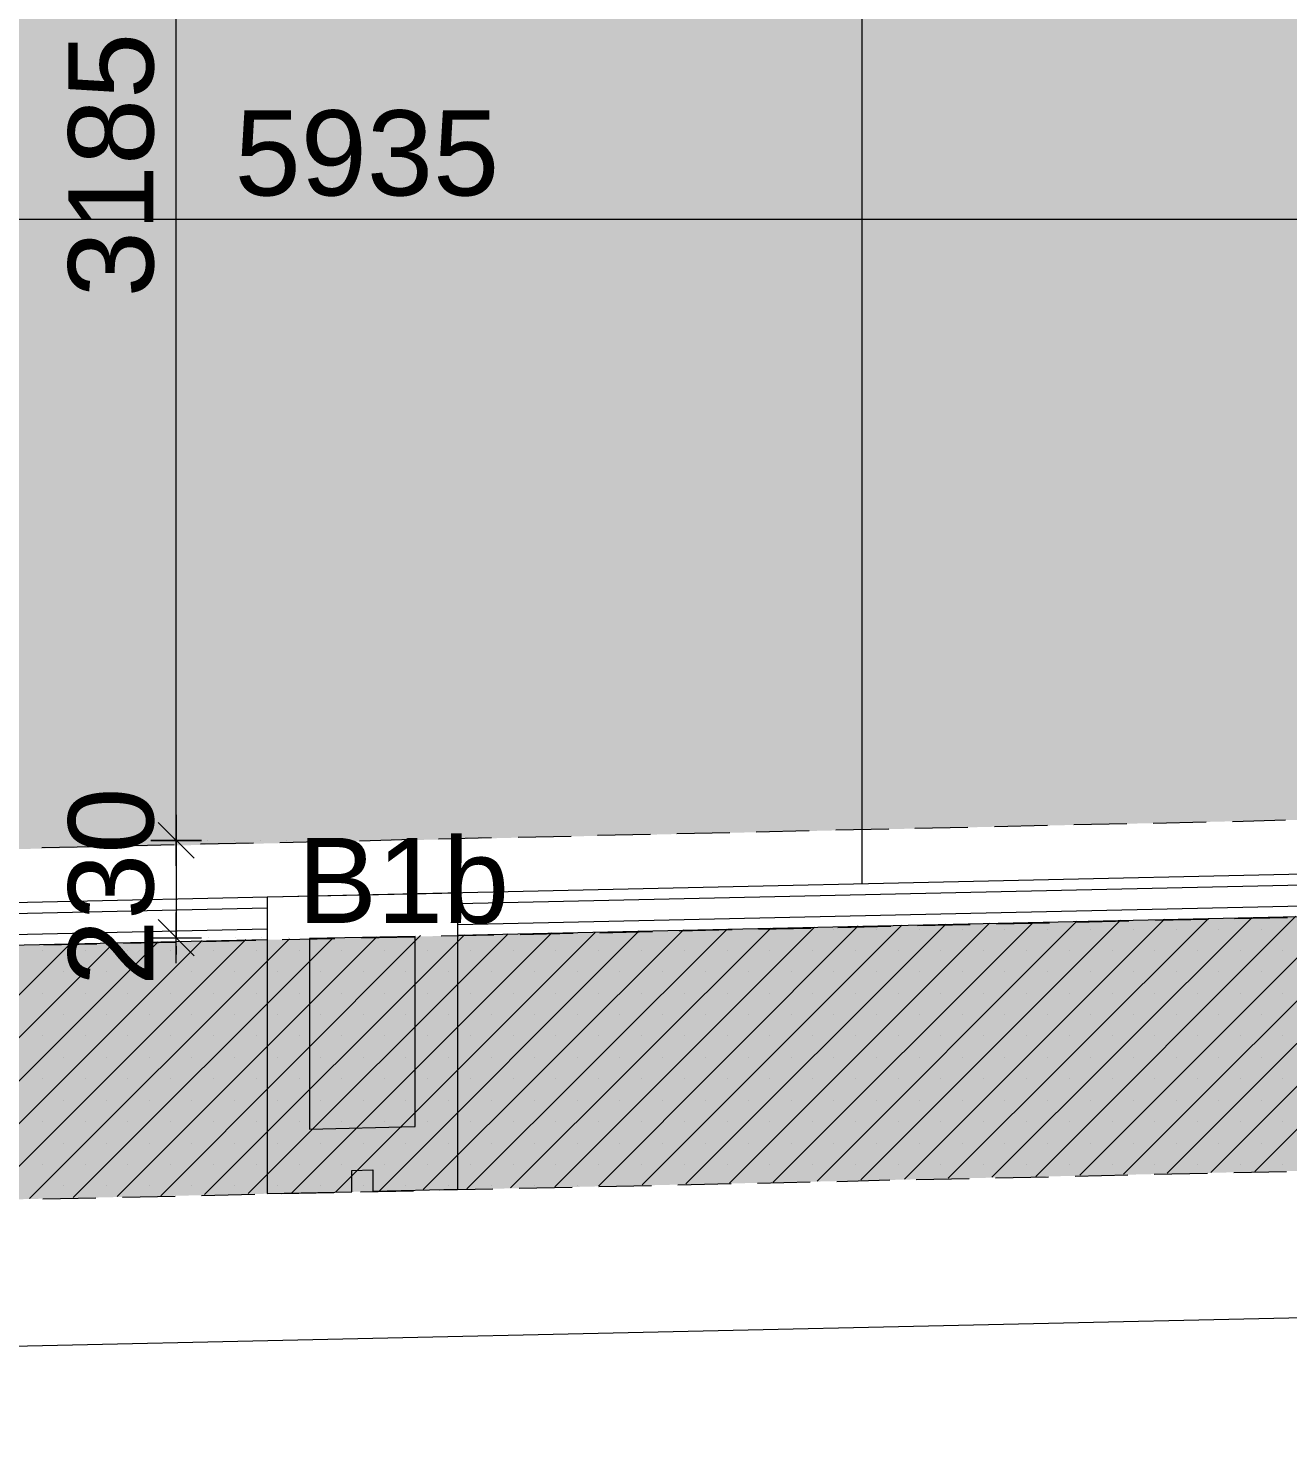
# Model space of a CAD drawing. Header units: millimetres. Extents: x -1303 to 98744, y -1303 to 90097.
# Drawn here: x 15214 to 18189, y 13691 to 17016 of the extents above; entities that cross this region are included whole.
import ezdxf

# ---------------------------------------------------------------- set-up
doc = ezdxf.new("R2010")
doc.units = ezdxf.units.MM
doc.layers.add('PDF_Geometry', color=7, linetype='Continuous')
doc.layers.add('PDF_Text', color=7, linetype='Continuous')
doc.layers.add('PDF_Solid Fills', color=192, linetype='Continuous', true_color=0xc2c0c0c0)
doc.styles.add('PDF ArialMT', font='arial.ttf')

msp = doc.modelspace()

# ---------------------------------------------------------------- hatches: boundary and pattern name
at = {"layer": 'PDF_Solid Fills', "true_color": 0x00007f}
h = msp.add_hatch(color=254, dxfattribs=at)
h.paths.add_polyline_path([(74624.31541, 16167.67383), (74624.31541, 15567.81796), (9799.46285, 14130.21454), (9804.28731, 14730.15409)], flags=0)
h.paths.add_polyline_path([(7404.275, 37242.73593), (8004.29925, 37242.73593), (8004.29925, 16872.72168), (7404.275, 16872.72168)], flags=0)
h.paths.add_polyline_path([(8004.29925, 16872.72168), (7983.4807, 16679.51365), (7983.31127, 16481.90264), (8004.55339, 16283.02302), (8047.46016, 16086.42856), (8111.52536, 15895.75776), (8195.3089, 15714.14292), (8297.03284, 15544.62953), (8413.99157, 15389.5038), (8546.60657, 15247.57974), (8696.06174, 15118.18072), (8860.41285, 15004.26957), (9037.28897, 14908.29987), (9223.47415, 14832.13321), (9415.6677, 14776.86981), (9610.40055, 14743.01796), (9804.28731, 14730.15409), (9799.46285, 14130.21454), (9584.16557, 14140.28601), (9363.53556, 14170.83718), (9140.28256, 14223.64598), (8917.70726, 14299.55851), (8699.36241, 14399.25246), (8488.88858, 14522.21955), (8289.92424, 14667.61267), (8106.02423, 14833.65595), (7940.23508, 15017.64068), (7795.09507, 15216.68973), (7672.21268, 15427.33299), (7572.77287, 15645.76255), (7497.02977, 15868.42256), (7444.47407, 16091.67659), (7414.09232, 16312.38925), (7404.275, 16527.68859), (7404.275, 16872.72168), (8004.29925, 16872.72168)], flags=0)
h.paths.add_polyline_path([(7194.30944, 37692.71099), (7194.30944, 80672.7138), (7694.3009, 80672.7138), (7694.3009, 37692.71099)], flags=0)
h = msp.add_hatch(color=254, dxfattribs=at)
h.paths.add_polyline_path([(12814.30857, 16872.72168), (12814.30857, 15026.95077), (9799.20871, 14960.09316), (9658.30121, 14967.03233), (9514.00728, 14987.42836), (9368.02118, 15022.38044), (9222.54335, 15072.39683), (9079.77321, 15137.90008), (8942.25007, 15218.63604), (8812.34276, 15314.0138), (8692.25382, 15422.7637), (8584.01219, 15543.36091), (8489.14272, 15673.68971), (8408.99871, 15811.5517), (8344.08741, 15954.57597), (8294.664, 16100.30898), (8260.38859, 16246.37773), (8240.58554, 16390.84108), (8234.23832, 16531.75065), (8234.23832, 16872.72168)], flags=0)
h.paths.add_polyline_path([(22479.26705, 17272.68137), (22479.26705, 15241.31724), (19209.26177, 15168.7901), (19209.26177, 17272.68137)], flags=0)
h.paths.add_polyline_path([(25959.23687, 17272.68137), (25959.23687, 15322.73089), (22709.2898, 15246.39481), (22709.2898, 17272.68137)], flags=0)
h.paths.add_polyline_path([(32124.25101, 18282.73679), (32124.25101, 15455.26118), (26189.25962, 15327.89318), (26189.25962, 18282.73679)], flags=0)
h.paths.add_polyline_path([(36934.25928, 16872.72168), (36934.25928, 15561.8943), (32354.27376, 15460.33875), (32354.27376, 16872.72168)], flags=0)
h.paths.add_polyline_path([(50274.26033, 16872.72168), (50274.26033, 15857.75915), (45694.27273, 15756.20359), (45694.27273, 16872.72168)], flags=0)
h.paths.add_polyline_path([(59929.31471, 17272.68137), (59929.31471, 16071.87252), (56669.29721, 15999.59848), (56669.29721, 17272.68137)], flags=0)
h.paths.add_polyline_path([(63419.27024, 17272.68137), (63419.27024, 16149.30779), (60159.25274, 16076.95111), (60159.25274, 17272.68137)], flags=0)
h.paths.add_polyline_path([(69584.28231, 18282.73679), (69584.28231, 16285.98588), (63649.29506, 16154.3864), (63649.29506, 18282.73679)], flags=0)
h.paths.add_polyline_path([(74394.29472, 16872.72168), (74394.29472, 16409.62861), (69814.31126, 16291.06242), (69814.31126, 16872.72168)], flags=0)
h.paths.add_polyline_path([(18979.23903, 18282.73679), (18979.23903, 15163.7115), (13044.24764, 15027.79686), (13044.24764, 18282.73679), (18944.28591, 18282.73679)], flags=0)
h.paths.add_polyline_path([(56439.27239, 18282.73679), (56439.27239, 15994.4362), (50504.281, 15862.83775), (50504.281, 18282.73679)], flags=0)

# ---------------------------------------------------------------- linework, layer by layer
at = {"layer": 'PDF_Geometry', "color": 9, "lineweight": 0, "true_color": 0xc0c0c0}
msp.add_lwpolyline([(73543.76698, 33926.94469), (73593.70177, 33827.08339), (73593.70177, 33926.94469), (74523.7764, 33926.94469), (74523.7764, 34597.21299), (74623.6377, 34597.21299), (74623.6377, 16267.28307), (9842.20122, 14831.96378, -0.0040587119), (9814.553, 14831.94622, -0.4141989555), (8103.90849, 16521.17195), (8103.90849, 13152.0657)], format="xyb", dxfattribs=at)
at = {"layer": 'PDF_Geometry', "color": 122, "lineweight": 0, "true_color": 0x00b88a}
for points in [[(15564.01004, 15137.47652), (15564.01004, 15118.01233), (15564.01004, 18262.00294), (15564.01004, 18242.53771)], [(13083.5159, 16565.17894), (13064.05068, 16565.17894), (18958.50518, 16565.17894), (18939.03995, 16565.17894)], [(15564.01004, 15097.70101), (15564.01004, 14867.50781)], [(15606.32486, 14825.19299), (15521.69523, 14910.66974)], [(15564.01004, 14807.42098), (15564.01004, 14927.59567)], [(15503.92321, 14867.50781), (15624.09688, 14867.50781)], [(15564.01004, 14848.04361), (15564.01004, 14827.7323)]]:
    msp.add_lwpolyline(points, dxfattribs=at)
at = {"layer": 'PDF_Geometry', "color": 9, "lineweight": 0, "true_color": 0xc0c0c0}
for points in [[(17183.82026, 14994.45224), (17183.82026, 18282.31322), (41183.93514, 18282.31322), (40953.74504, 18282.31322)], [(16229.19974, 14948.75308), (22358.92191, 15084.16048)], [(16229.19974, 14898.82138), (22358.92191, 15034.22879)], [(16229.19974, 14873.4325), (22358.92191, 15009.68599)], [(13088.59348, 14878.51007), (15778.9695, 14938.5969)], [(13088.59348, 14828.57839), (15778.9695, 14888.66521)], [(13088.59348, 14804.03559), (15778.9695, 14863.27632)]]:
    msp.add_lwpolyline(points, dxfattribs=at)
at = {"layer": 'PDF_Geometry', "color": 222, "lineweight": 0, "true_color": 0xb8008a}
msp.add_lwpolyline([(74611.79451, 15219.56788), (9885.36212, 13785.09571)], dxfattribs=at)
at = {"layer": 'PDF_Geometry', "color": 122, "lineweight": 0, "true_color": 0x00b88a}
for points in [[(15606.32486, 15055.38619), (15521.69523, 15140.01582)], [(15564.01004, 15037.61418), (15564.01004, 15157.78784)], [(15503.92321, 15097.70101), (15624.09688, 15097.70101)]]:
    msp.add_lwpolyline(points, close=True, dxfattribs=at)
at = {"layer": 'PDF_Geometry', "color": 157, "lineweight": 0, "true_color": 0x3f5f7f}
for points in [[(17496.10483, 15130.70677), (17621.35709, 15133.24504)], [(17683.13506, 15134.93825), (17808.38732, 15137.47652)], [(17871.01448, 15138.32261), (17996.26467, 15141.70801)], [(18058.04471, 15142.55409), (18183.29698, 15145.93949)], [(15996.46723, 15096.85492), (16121.71845, 15100.23928)], [(16183.49849, 15101.0864), (16308.75075, 15104.47076)], [(16371.37585, 15105.31788), (16496.62811, 15107.85616)], [(16558.40815, 15109.54937), (16683.66041, 15112.08764)], [(16746.28551, 15113.78085), (16871.53777, 15116.31912)], [(16933.31781, 15118.01233), (17058.57007, 15120.5506)], [(17121.19517, 15122.24381), (17246.44743, 15124.78208)], [(17308.22747, 15126.47529), (17433.47766, 15129.01356)], [(15246.64895, 15080.77508), (15371.90121, 15083.31335)], [(15433.68022, 15085.00656), (15558.93247, 15087.54483)], [(15621.5586, 15089.23804), (15746.80983, 15091.77631)], [(15808.58987, 15092.62344), (15933.8411, 15096.0078)], [(17314.15113, 14896.28209), (17438.55627, 14898.82138)], [(17501.18136, 14900.51357), (17626.43362, 14903.05287)], [(17688.21366, 14904.74505), (17813.46592, 14907.28435)], [(17876.09102, 14908.97653), (18001.34328, 14911.51583)], [(18063.12332, 14913.20801), (18188.37558, 14915.74731)], [(15814.51353, 14863.27632), (15938.9197, 14865.81563)], [(16001.5448, 14867.50781), (16126.79706, 14870.04711)], [(16189.42215, 14871.73929), (16313.82936, 14874.27859)], [(16376.45446, 14875.12468), (16501.70672, 14878.51007)], [(16564.33181, 14879.35616), (16688.73695, 14882.74155)], [(16751.36411, 14883.58765), (16876.61638, 14886.97303)], [(16939.24147, 14887.81913), (17063.64661, 14890.35842)], [(17126.27377, 14892.05061), (17251.52396, 14894.5899)], [(15251.72652, 14850.58188), (15376.97877, 14853.12118)], [(15439.60491, 14854.81336), (15564.01004, 14857.35266)], [(15626.63617, 14859.04484), (15751.8874, 14861.58415)]]:
    msp.add_lwpolyline(points, dxfattribs=at)
at = {"layer": 'PDF_Geometry', "lineweight": 0}
for points in [[(15564.01004, 15097.70101), (15564.01004, 15097.70101)], [(15564.01004, 15097.70101), (15564.01004, 15097.70101)], [(15638.48453, 15097.70101), (15638.48453, 15097.70101)], [(15638.48453, 15097.70101), (15638.48453, 15097.70101)], [(15701.10962, 15097.70101), (15701.10962, 15097.70101)], [(15701.10962, 15097.70101), (15701.10962, 15097.70101)], [(15762.88967, 15097.70101), (15762.88967, 15097.70101)], [(15762.88967, 15097.70101), (15762.88967, 15097.70101)], [(15825.51579, 15097.70101), (15825.51579, 15097.70101)], [(15825.51579, 15097.70101), (15825.51579, 15097.70101)], [(15888.14193, 15097.70101), (15888.14193, 15097.70101)], [(15888.14193, 15097.70101), (15888.14193, 15097.70101)], [(15950.76702, 15097.70101), (15950.76702, 15097.70101)], [(15950.76702, 15097.70101), (15950.76702, 15097.70101)], [(16025.24151, 15097.70101), (16025.24151, 15097.70101)], [(16025.24151, 15097.70101), (16025.24151, 15097.70101)], [(16767.44291, 14286.10269), (17381.0077, 14899.66748)], [(16870.69064, 14287.79487), (17484.25543, 14902.20678)], [(16973.94045, 14290.33417), (17587.50524, 14903.89896)], [(17077.18818, 14292.87347), (17690.75297, 14906.43826)], [(17180.43591, 14295.41174), (17794.0007, 14908.97653)], [(17283.68363, 14297.10495), (17897.24842, 14911.51583)], [(17386.93136, 14299.64322), (18001.34328, 14913.20801)], [(17490.18117, 14302.18252), (18104.59101, 14915.74731)], [(17593.4289, 14303.87471), (18207.83874, 14918.28558)], [(17697.52375, 14306.414), (18311.08854, 14919.97879)], [(17800.77148, 14308.95227), (18414.33627, 14922.51706)], [(17904.01921, 14311.49158), (18517.584, 14925.05637)], [(18007.26694, 14313.18375), (18620.83173, 14926.74854)], [(18110.51467, 14315.72306), (18724.07946, 14929.28785)], [(15217.87467, 14251.40474), (15831.43946, 14864.96953)], [(15321.12343, 14253.94301), (15934.68822, 14867.50781)], [(15424.37116, 14256.48232), (16037.93595, 14870.04711)], [(15527.61889, 14258.1745), (16141.18368, 14872.58641)], [(15564.01004, 14867.50781), (15564.01004, 14867.50781)], [(15630.86765, 14260.7138), (16244.43141, 14874.27859)], [(15641.0228, 14867.50781), (15641.0228, 14867.50781)], [(15703.64893, 14867.50781), (15703.64893, 14867.50781)], [(15734.11539, 14263.2531), (16347.68121, 14876.81789)], [(15765.42897, 14867.50781), (15765.42897, 14867.50781)], [(15828.05406, 14867.50781), (15828.05406, 14867.50781)], [(15837.36415, 14264.94528), (16450.92894, 14879.35616)], [(15890.6802, 14867.50781), (15890.6802, 14867.50781)], [(15940.61188, 14267.48458), (16554.17667, 14881.04937)], [(15953.30632, 14867.50781), (15953.30632, 14867.50781)], [(16030.32011, 14867.50781), (16030.32011, 14867.50781)], [(16043.85961, 14270.02286), (16657.4244, 14883.58765)], [(16147.10734, 14272.56215), (16761.51926, 14886.12694)], [(16250.35714, 14274.25434), (16864.76698, 14887.81913)], [(16353.60487, 14276.79363), (16968.01471, 14890.35842)], [(16457.69973, 14279.3319), (17071.26452, 14892.89669)], [(16560.94746, 14281.02511), (17174.51225, 14895.436)], [(16664.19518, 14283.56338), (17277.75998, 14897.12817)], [(16914.69971, 14887.81913), (16914.69971, 14887.81913)], [(17016.25526, 14887.81913), (17016.25526, 14887.81913)], [(17116.96369, 14887.81913), (17116.96369, 14887.81913)], [(17217.67211, 14887.81913), (17217.67211, 14887.81913)], [(17319.22766, 14887.81913), (17319.22766, 14887.81913)], [(17419.93816, 14887.81913), (17419.93816, 14887.81913)], [(17520.64659, 14887.81913), (17520.64659, 14887.81913)], [(17622.20214, 14887.81913), (17622.20214, 14887.81913)], [(17722.91264, 14887.81913), (17722.91264, 14887.81913)], [(17824.46819, 14887.81913), (17824.46819, 14887.81913)], [(17925.17662, 14887.81913), (17925.17662, 14887.81913)], [(18025.88504, 14887.81913), (18025.88504, 14887.81913)], [(18127.44059, 14887.81913), (18127.44059, 14887.81913)], [(14700.78786, 14240.40249), (15314.35265, 14853.96728)], [(14804.03559, 14242.0957), (15417.60038, 14856.50657)], [(14907.28435, 14244.63397), (15521.69523, 14858.19876)], [(15010.53209, 14247.17326), (15624.94296, 14860.73805)], [(15113.78085, 14248.86545), (15728.19172, 14863.27632)], [(15247.49504, 14837.88744), (15247.49504, 14837.88744)], [(15349.05059, 14837.88744), (15349.05059, 14837.88744)], [(15449.76005, 14837.88744), (15449.76005, 14837.88744)], [(15551.3156, 14837.88744), (15551.3156, 14837.88744)], [(15652.02506, 14837.88744), (15652.02506, 14837.88744)], [(15752.73453, 14837.88744), (15752.73453, 14837.88744)], [(15854.29008, 14837.88744), (15854.29008, 14837.88744)], [(15954.9985, 14837.88744), (15954.9985, 14837.88744)], [(16055.709, 14837.88744), (16055.709, 14837.88744)], [(16157.26455, 14837.88744), (16157.26455, 14837.88744)], [(16257.97298, 14837.88744), (16257.97298, 14837.88744)], [(16359.52853, 14837.88744), (16359.52853, 14837.88744)], [(16460.23696, 14837.88744), (16460.23696, 14837.88744)], [(16560.94746, 14837.88744), (16560.94746, 14837.88744)], [(16662.50301, 14837.88744), (16662.50301, 14837.88744)], [(16763.21143, 14837.88744), (16763.21143, 14837.88744)], [(16864.76698, 14837.88744), (16864.76698, 14837.88744)], [(16965.47748, 14837.88744), (16965.47748, 14837.88744)], [(17066.18591, 14837.88744), (17066.18591, 14837.88744)], [(17167.74146, 14837.88744), (17167.74146, 14837.88744)], [(17268.44989, 14837.88744), (17268.44989, 14837.88744)], [(17369.16039, 14837.88744), (17369.16039, 14837.88744)], [(17470.71594, 14837.88744), (17470.71594, 14837.88744)], [(17571.42436, 14837.88744), (17571.42436, 14837.88744)], [(17672.97992, 14837.88744), (17672.97992, 14837.88744)], [(17773.69041, 14837.88744), (17773.69041, 14837.88744)], [(17874.39884, 14837.88744), (17874.39884, 14837.88744)], [(17975.95439, 14837.88744), (17975.95439, 14837.88744)], [(18076.66282, 14837.88744), (18076.66282, 14837.88744)], [(18177.37332, 14837.88744), (18177.37332, 14837.88744)], [(15298.27281, 14787.10966), (15298.27281, 14787.10966)], [(15399.82837, 14787.10966), (15399.82837, 14787.10966)], [(15500.53782, 14787.10966), (15500.53782, 14787.10966)], [(15601.24728, 14787.10966), (15601.24728, 14787.10966)], [(15702.80283, 14787.10966), (15702.80283, 14787.10966)], [(15803.5123, 14787.10966), (15803.5123, 14787.10966)], [(15904.22073, 14787.10966), (15904.22073, 14787.10966)], [(16005.77628, 14787.10966), (16005.77628, 14787.10966)], [(16106.48678, 14787.10966), (16106.48678, 14787.10966)], [(16208.04233, 14787.10966), (16208.04233, 14787.10966)], [(16308.75075, 14787.10966), (16308.75075, 14787.10966)], [(16409.45918, 14787.10966), (16409.45918, 14787.10966)], [(16511.01473, 14787.10966), (16511.01473, 14787.10966)], [(16611.72523, 14787.10966), (16611.72523, 14787.10966)], [(16712.43366, 14787.10966), (16712.43366, 14787.10966)], [(16813.98921, 14787.10966), (16813.98921, 14787.10966)], [(16914.69971, 14787.10966), (16914.69971, 14787.10966)], [(17016.25526, 14787.10966), (17016.25526, 14787.10966)], [(17116.96369, 14787.10966), (17116.96369, 14787.10966)], [(17217.67211, 14787.10966), (17217.67211, 14787.10966)], [(17319.22766, 14787.10966), (17319.22766, 14787.10966)], [(17419.93816, 14787.10966), (17419.93816, 14787.10966)], [(17520.64659, 14787.10966), (17520.64659, 14787.10966)], [(17622.20214, 14787.10966), (17622.20214, 14787.10966)], [(17722.91264, 14787.10966), (17722.91264, 14787.10966)], [(17824.46819, 14787.10966), (17824.46819, 14787.10966)], [(17925.17662, 14787.10966), (17925.17662, 14787.10966)], [(18025.88504, 14787.10966), (18025.88504, 14787.10966)], [(18127.44059, 14787.10966), (18127.44059, 14787.10966)], [(15247.49504, 14736.33188), (15247.49504, 14736.33188)], [(15349.05059, 14736.33188), (15349.05059, 14736.33188)], [(15449.76005, 14736.33188), (15449.76005, 14736.33188)], [(15551.3156, 14736.33188), (15551.3156, 14736.33188)], [(15652.02506, 14736.33188), (15652.02506, 14736.33188)], [(15752.73453, 14736.33188), (15752.73453, 14736.33188)], [(15854.29008, 14736.33188), (15854.29008, 14736.33188)], [(15954.9985, 14736.33188), (15954.9985, 14736.33188)], [(16055.709, 14736.33188), (16055.709, 14736.33188)], [(16157.26455, 14736.33188), (16157.26455, 14736.33188)], [(16257.97298, 14736.33188), (16257.97298, 14736.33188)], [(16359.52853, 14736.33188), (16359.52853, 14736.33188)], [(16460.23696, 14736.33188), (16460.23696, 14736.33188)], [(16560.94746, 14736.33188), (16560.94746, 14736.33188)], [(16662.50301, 14736.33188), (16662.50301, 14736.33188)], [(16763.21143, 14736.33188), (16763.21143, 14736.33188)], [(16864.76698, 14736.33188), (16864.76698, 14736.33188)], [(16965.47748, 14736.33188), (16965.47748, 14736.33188)], [(17066.18591, 14736.33188), (17066.18591, 14736.33188)], [(17167.74146, 14736.33188), (17167.74146, 14736.33188)], [(17268.44989, 14736.33188), (17268.44989, 14736.33188)], [(17369.16039, 14736.33188), (17369.16039, 14736.33188)], [(17470.71594, 14736.33188), (17470.71594, 14736.33188)], [(17571.42436, 14736.33188), (17571.42436, 14736.33188)], [(17672.97992, 14736.33188), (17672.97992, 14736.33188)], [(17773.69041, 14736.33188), (17773.69041, 14736.33188)], [(17874.39884, 14736.33188), (17874.39884, 14736.33188)], [(17975.95439, 14736.33188), (17975.95439, 14736.33188)], [(18076.66282, 14736.33188), (18076.66282, 14736.33188)], [(18177.37332, 14736.33188), (18177.37332, 14736.33188)], [(15298.27281, 14686.40123), (15298.27281, 14686.40123)], [(15399.82837, 14686.40123), (15399.82837, 14686.40123)], [(15500.53782, 14686.40123), (15500.53782, 14686.40123)], [(15601.24728, 14686.40123), (15601.24728, 14686.40123)], [(15702.80283, 14686.40123), (15702.80283, 14686.40123)], [(15803.5123, 14686.40123), (15803.5123, 14686.40123)], [(15904.22073, 14686.40123), (15904.22073, 14686.40123)], [(16005.77628, 14686.40123), (16005.77628, 14686.40123)], [(16106.48678, 14686.40123), (16106.48678, 14686.40123)], [(16208.04233, 14686.40123), (16208.04233, 14686.40123)], [(16308.75075, 14686.40123), (16308.75075, 14686.40123)], [(16409.45918, 14686.40123), (16409.45918, 14686.40123)], [(16511.01473, 14686.40123), (16511.01473, 14686.40123)], [(16611.72523, 14686.40123), (16611.72523, 14686.40123)], [(16712.43366, 14686.40123), (16712.43366, 14686.40123)], [(16813.98921, 14686.40123), (16813.98921, 14686.40123)], [(16914.69971, 14686.40123), (16914.69971, 14686.40123)], [(17016.25526, 14686.40123), (17016.25526, 14686.40123)], [(17116.96369, 14686.40123), (17116.96369, 14686.40123)], [(17217.67211, 14686.40123), (17217.67211, 14686.40123)], [(17319.22766, 14686.40123), (17319.22766, 14686.40123)], [(17419.93816, 14686.40123), (17419.93816, 14686.40123)], [(17520.64659, 14686.40123), (17520.64659, 14686.40123)], [(17622.20214, 14686.40123), (17622.20214, 14686.40123)], [(17722.91264, 14686.40123), (17722.91264, 14686.40123)], [(17824.46819, 14686.40123), (17824.46819, 14686.40123)], [(17925.17662, 14686.40123), (17925.17662, 14686.40123)], [(18025.88504, 14686.40123), (18025.88504, 14686.40123)], [(18127.44059, 14686.40123), (18127.44059, 14686.40123)], [(15247.49504, 14635.62346), (15247.49504, 14635.62346)], [(15349.05059, 14635.62346), (15349.05059, 14635.62346)], [(15449.76005, 14635.62346), (15449.76005, 14635.62346)], [(15551.3156, 14635.62346), (15551.3156, 14635.62346)], [(15652.02506, 14635.62346), (15652.02506, 14635.62346)], [(15752.73453, 14635.62346), (15752.73453, 14635.62346)], [(15854.29008, 14635.62346), (15854.29008, 14635.62346)], [(15954.9985, 14635.62346), (15954.9985, 14635.62346)], [(16055.709, 14635.62346), (16055.709, 14635.62346)], [(16157.26455, 14635.62346), (16157.26455, 14635.62346)], [(16257.97298, 14635.62346), (16257.97298, 14635.62346)], [(16359.52853, 14635.62346), (16359.52853, 14635.62346)], [(16460.23696, 14635.62346), (16460.23696, 14635.62346)], [(16560.94746, 14635.62346), (16560.94746, 14635.62346)], [(16662.50301, 14635.62346), (16662.50301, 14635.62346)], [(16763.21143, 14635.62346), (16763.21143, 14635.62346)], [(16864.76698, 14635.62346), (16864.76698, 14635.62346)], [(16965.47748, 14635.62346), (16965.47748, 14635.62346)], [(17066.18591, 14635.62346), (17066.18591, 14635.62346)], [(17167.74146, 14635.62346), (17167.74146, 14635.62346)], [(17268.44989, 14635.62346), (17268.44989, 14635.62346)], [(17369.16039, 14635.62346), (17369.16039, 14635.62346)], [(17470.71594, 14635.62346), (17470.71594, 14635.62346)], [(17571.42436, 14635.62346), (17571.42436, 14635.62346)], [(17672.97992, 14635.62346), (17672.97992, 14635.62346)], [(17773.69041, 14635.62346), (17773.69041, 14635.62346)], [(17874.39884, 14635.62346), (17874.39884, 14635.62346)], [(17975.95439, 14635.62346), (17975.95439, 14635.62346)], [(18076.66282, 14635.62346), (18076.66282, 14635.62346)], [(18177.37332, 14635.62346), (18177.37332, 14635.62346)], [(15298.27281, 14584.84568), (15298.27281, 14584.84568)], [(15399.82837, 14584.84568), (15399.82837, 14584.84568)], [(15500.53782, 14584.84568), (15500.53782, 14584.84568)], [(15601.24728, 14584.84568), (15601.24728, 14584.84568)], [(15702.80283, 14584.84568), (15702.80283, 14584.84568)], [(15803.5123, 14584.84568), (15803.5123, 14584.84568)], [(15904.22073, 14584.84568), (15904.22073, 14584.84568)], [(16005.77628, 14584.84568), (16005.77628, 14584.84568)], [(16106.48678, 14584.84568), (16106.48678, 14584.84568)], [(16208.04233, 14584.84568), (16208.04233, 14584.84568)], [(16308.75075, 14584.84568), (16308.75075, 14584.84568)], [(16409.45918, 14584.84568), (16409.45918, 14584.84568)], [(16511.01473, 14584.84568), (16511.01473, 14584.84568)], [(16611.72523, 14584.84568), (16611.72523, 14584.84568)], [(16712.43366, 14584.84568), (16712.43366, 14584.84568)], [(16813.98921, 14584.84568), (16813.98921, 14584.84568)], [(16914.69971, 14584.84568), (16914.69971, 14584.84568)], [(17016.25526, 14584.84568), (17016.25526, 14584.84568)], [(17116.96369, 14584.84568), (17116.96369, 14584.84568)], [(17217.67211, 14584.84568), (17217.67211, 14584.84568)], [(17319.22766, 14584.84568), (17319.22766, 14584.84568)], [(17419.93816, 14584.84568), (17419.93816, 14584.84568)], [(17520.64659, 14584.84568), (17520.64659, 14584.84568)], [(17622.20214, 14584.84568), (17622.20214, 14584.84568)], [(17722.91264, 14584.84568), (17722.91264, 14584.84568)], [(17824.46819, 14584.84568), (17824.46819, 14584.84568)], [(17925.17662, 14584.84568), (17925.17662, 14584.84568)], [(18025.88504, 14584.84568), (18025.88504, 14584.84568)], [(18127.44059, 14584.84568), (18127.44059, 14584.84568)], [(15247.49504, 14534.91399), (15247.49504, 14534.91399)], [(15349.05059, 14534.91399), (15349.05059, 14534.91399)], [(15449.76005, 14534.91399), (15449.76005, 14534.91399)], [(15551.3156, 14534.91399), (15551.3156, 14534.91399)], [(15652.02506, 14534.91399), (15652.02506, 14534.91399)], [(15752.73453, 14534.91399), (15752.73453, 14534.91399)], [(15854.29008, 14534.91399), (15854.29008, 14534.91399)], [(15954.9985, 14534.91399), (15954.9985, 14534.91399)], [(16055.709, 14534.91399), (16055.709, 14534.91399)], [(16157.26455, 14534.91399), (16157.26455, 14534.91399)], [(16257.97298, 14534.91399), (16257.97298, 14534.91399)], [(16359.52853, 14534.91399), (16359.52853, 14534.91399)], [(16460.23696, 14534.91399), (16460.23696, 14534.91399)], [(16560.94746, 14534.91399), (16560.94746, 14534.91399)], [(16662.50301, 14534.91399), (16662.50301, 14534.91399)], [(16763.21143, 14534.91399), (16763.21143, 14534.91399)], [(16864.76698, 14534.91399), (16864.76698, 14534.91399)], [(16965.47748, 14534.91399), (16965.47748, 14534.91399)], [(17066.18591, 14534.91399), (17066.18591, 14534.91399)], [(17167.74146, 14534.91399), (17167.74146, 14534.91399)], [(17268.44989, 14534.91399), (17268.44989, 14534.91399)], [(17369.16039, 14534.91399), (17369.16039, 14534.91399)], [(17470.71594, 14534.91399), (17470.71594, 14534.91399)], [(17571.42436, 14534.91399), (17571.42436, 14534.91399)], [(17672.97992, 14534.91399), (17672.97992, 14534.91399)], [(17773.69041, 14534.91399), (17773.69041, 14534.91399)], [(17874.39884, 14534.91399), (17874.39884, 14534.91399)], [(17975.95439, 14534.91399), (17975.95439, 14534.91399)], [(18076.66282, 14534.91399), (18076.66282, 14534.91399)], [(18177.37332, 14534.91399), (18177.37332, 14534.91399)], [(15298.27281, 14484.13622), (15298.27281, 14484.13622)], [(15399.82837, 14484.13622), (15399.82837, 14484.13622)], [(15500.53782, 14484.13622), (15500.53782, 14484.13622)], [(15601.24728, 14484.13622), (15601.24728, 14484.13622)], [(15702.80283, 14484.13622), (15702.80283, 14484.13622)], [(15803.5123, 14484.13622), (15803.5123, 14484.13622)], [(15904.22073, 14484.13622), (15904.22073, 14484.13622)], [(16005.77628, 14484.13622), (16005.77628, 14484.13622)], [(16106.48678, 14484.13622), (16106.48678, 14484.13622)], [(16208.04233, 14484.13622), (16208.04233, 14484.13622)], [(16308.75075, 14484.13622), (16308.75075, 14484.13622)], [(16409.45918, 14484.13622), (16409.45918, 14484.13622)], [(16511.01473, 14484.13622), (16511.01473, 14484.13622)], [(16611.72523, 14484.13622), (16611.72523, 14484.13622)], [(16712.43366, 14484.13622), (16712.43366, 14484.13622)], [(16813.98921, 14484.13622), (16813.98921, 14484.13622)], [(16914.69971, 14484.13622), (16914.69971, 14484.13622)], [(17016.25526, 14484.13622), (17016.25526, 14484.13622)], [(17116.96369, 14484.13622), (17116.96369, 14484.13622)], [(17217.67211, 14484.13622), (17217.67211, 14484.13622)], [(17319.22766, 14484.13622), (17319.22766, 14484.13622)], [(17419.93816, 14484.13622), (17419.93816, 14484.13622)], [(17520.64659, 14484.13622), (17520.64659, 14484.13622)], [(17622.20214, 14484.13622), (17622.20214, 14484.13622)], [(17722.91264, 14484.13622), (17722.91264, 14484.13622)], [(17824.46819, 14484.13622), (17824.46819, 14484.13622)], [(17925.17662, 14484.13622), (17925.17662, 14484.13622)], [(18025.88504, 14484.13622), (18025.88504, 14484.13622)], [(18127.44059, 14484.13622), (18127.44059, 14484.13622)], [(15247.49504, 14433.35844), (15247.49504, 14433.35844)], [(15349.05059, 14433.35844), (15349.05059, 14433.35844)], [(15449.76005, 14433.35844), (15449.76005, 14433.35844)], [(15551.3156, 14433.35844), (15551.3156, 14433.35844)], [(15652.02506, 14433.35844), (15652.02506, 14433.35844)], [(15752.73453, 14433.35844), (15752.73453, 14433.35844)], [(15854.29008, 14433.35844), (15854.29008, 14433.35844)], [(15954.9985, 14433.35844), (15954.9985, 14433.35844)], [(16055.709, 14433.35844), (16055.709, 14433.35844)], [(16157.26455, 14433.35844), (16157.26455, 14433.35844)], [(16257.97298, 14433.35844), (16257.97298, 14433.35844)], [(16359.52853, 14433.35844), (16359.52853, 14433.35844)], [(16460.23696, 14433.35844), (16460.23696, 14433.35844)], [(16560.94746, 14433.35844), (16560.94746, 14433.35844)], [(16662.50301, 14433.35844), (16662.50301, 14433.35844)], [(16763.21143, 14433.35844), (16763.21143, 14433.35844)], [(16864.76698, 14433.35844), (16864.76698, 14433.35844)], [(16965.47748, 14433.35844), (16965.47748, 14433.35844)], [(17066.18591, 14433.35844), (17066.18591, 14433.35844)], [(17167.74146, 14433.35844), (17167.74146, 14433.35844)], [(17268.44989, 14433.35844), (17268.44989, 14433.35844)], [(17369.16039, 14433.35844), (17369.16039, 14433.35844)], [(17470.71594, 14433.35844), (17470.71594, 14433.35844)], [(17571.42436, 14433.35844), (17571.42436, 14433.35844)], [(17672.97992, 14433.35844), (17672.97992, 14433.35844)], [(17773.69041, 14433.35844), (17773.69041, 14433.35844)], [(17874.39884, 14433.35844), (17874.39884, 14433.35844)], [(17975.95439, 14433.35844), (17975.95439, 14433.35844)], [(18076.66282, 14433.35844), (18076.66282, 14433.35844)], [(18177.37332, 14433.35844), (18177.37332, 14433.35844)], [(15298.27281, 14382.58066), (15298.27281, 14382.58066)], [(15399.82837, 14382.58066), (15399.82837, 14382.58066)], [(15500.53782, 14382.58066), (15500.53782, 14382.58066)], [(15601.24728, 14382.58066), (15601.24728, 14382.58066)], [(15702.80283, 14382.58066), (15702.80283, 14382.58066)], [(15803.5123, 14382.58066), (15803.5123, 14382.58066)], [(15904.22073, 14382.58066), (15904.22073, 14382.58066)], [(16005.77628, 14382.58066), (16005.77628, 14382.58066)], [(16106.48678, 14382.58066), (16106.48678, 14382.58066)], [(16208.04233, 14382.58066), (16208.04233, 14382.58066)], [(16308.75075, 14382.58066), (16308.75075, 14382.58066)], [(16409.45918, 14382.58066), (16409.45918, 14382.58066)], [(16511.01473, 14382.58066), (16511.01473, 14382.58066)], [(16611.72523, 14382.58066), (16611.72523, 14382.58066)], [(16712.43366, 14382.58066), (16712.43366, 14382.58066)], [(16813.98921, 14382.58066), (16813.98921, 14382.58066)], [(16914.69971, 14382.58066), (16914.69971, 14382.58066)], [(17016.25526, 14382.58066), (17016.25526, 14382.58066)], [(17116.96369, 14382.58066), (17116.96369, 14382.58066)], [(17217.67211, 14382.58066), (17217.67211, 14382.58066)], [(17319.22766, 14382.58066), (17319.22766, 14382.58066)], [(17419.93816, 14382.58066), (17419.93816, 14382.58066)], [(17520.64659, 14382.58066), (17520.64659, 14382.58066)], [(17622.20214, 14382.58066), (17622.20214, 14382.58066)], [(17722.91264, 14382.58066), (17722.91264, 14382.58066)], [(17824.46819, 14382.58066), (17824.46819, 14382.58066)], [(17925.17662, 14382.58066), (17925.17662, 14382.58066)], [(18025.88504, 14382.58066), (18025.88504, 14382.58066)], [(18127.44059, 14382.58066), (18127.44059, 14382.58066)], [(15247.49504, 14332.64898), (15247.49504, 14332.64898)], [(15349.05059, 14332.64898), (15349.05059, 14332.64898)], [(15449.76005, 14332.64898), (15449.76005, 14332.64898)], [(15551.3156, 14332.64898), (15551.3156, 14332.64898)], [(15652.02506, 14332.64898), (15652.02506, 14332.64898)], [(15752.73453, 14332.64898), (15752.73453, 14332.64898)], [(15854.29008, 14332.64898), (15854.29008, 14332.64898)], [(15954.9985, 14332.64898), (15954.9985, 14332.64898)], [(16055.709, 14332.64898), (16055.709, 14332.64898)], [(16157.26455, 14332.64898), (16157.26455, 14332.64898)], [(16257.97298, 14332.64898), (16257.97298, 14332.64898)], [(16359.52853, 14332.64898), (16359.52853, 14332.64898)], [(16460.23696, 14332.64898), (16460.23696, 14332.64898)], [(16560.94746, 14332.64898), (16560.94746, 14332.64898)], [(16662.50301, 14332.64898), (16662.50301, 14332.64898)], [(16763.21143, 14332.64898), (16763.21143, 14332.64898)], [(16864.76698, 14332.64898), (16864.76698, 14332.64898)], [(16965.47748, 14332.64898), (16965.47748, 14332.64898)], [(17066.18591, 14332.64898), (17066.18591, 14332.64898)], [(17167.74146, 14332.64898), (17167.74146, 14332.64898)], [(17268.44989, 14332.64898), (17268.44989, 14332.64898)], [(17369.16039, 14332.64898), (17369.16039, 14332.64898)], [(17470.71594, 14332.64898), (17470.71594, 14332.64898)], [(17571.42436, 14332.64898), (17571.42436, 14332.64898)], [(17672.97992, 14332.64898), (17672.97992, 14332.64898)], [(17773.69041, 14332.64898), (17773.69041, 14332.64898)], [(17874.39884, 14332.64898), (17874.39884, 14332.64898)], [(17975.95439, 14332.64898), (17975.95439, 14332.64898)], [(18076.66282, 14332.64898), (18076.66282, 14332.64898)], [(18177.37332, 14332.64898), (18177.37332, 14332.64898)], [(17498.64413, 14300.48931), (17623.89432, 14303.02861)], [(17686.52148, 14304.72079), (17810.92662, 14307.26009)], [(17873.55171, 14308.95227), (17998.80398, 14311.49158)], [(18061.43114, 14313.18375), (18185.83628, 14315.72306)], [(15298.27281, 14281.87121), (15298.27281, 14281.87121)], [(15399.82837, 14281.87121), (15399.82837, 14281.87121)], [(15500.53782, 14281.87121), (15500.53782, 14281.87121)], [(15601.24728, 14281.87121), (15601.24728, 14281.87121)], [(15702.80283, 14281.87121), (15702.80283, 14281.87121)], [(15803.5123, 14281.87121), (15803.5123, 14281.87121)], [(15904.22073, 14281.87121), (15904.22073, 14281.87121)], [(15999.00653, 14267.48458), (16124.25775, 14270.02286)], [(16005.77628, 14281.87121), (16005.77628, 14281.87121)], [(16106.48678, 14281.87121), (16106.48678, 14281.87121)], [(16186.88492, 14271.71607), (16311.29006, 14274.25434)], [(16208.04233, 14281.87121), (16208.04233, 14281.87121)], [(16308.75075, 14281.87121), (16308.75075, 14281.87121)], [(16373.91515, 14275.94755), (16499.16741, 14278.48582)], [(16409.45918, 14281.87121), (16409.45918, 14281.87121)], [(16511.01473, 14281.87121), (16511.01473, 14281.87121)], [(16561.79251, 14280.17903), (16686.19972, 14282.7173)], [(16748.82481, 14283.56338), (16874.07707, 14286.94878)], [(16936.70217, 14287.79487), (17061.1073, 14291.18026)], [(17123.73447, 14292.02635), (17248.98673, 14295.41174)], [(17311.61183, 14296.25783), (17436.01696, 14298.79713)], [(15249.18825, 14250.55866), (15374.43948, 14253.09693)], [(15437.0656, 14254.79014), (15561.47074, 14257.32841)], [(15624.09688, 14259.02162), (15749.34913, 14261.55989)], [(15811.97526, 14263.2531), (15936.3804, 14265.79137)]]:
    msp.add_lwpolyline(points, dxfattribs=at)
at = {"layer": 'PDF_Geometry', "color": 9, "lineweight": 0, "true_color": 0xc0c0c0}
for points in [[(16229.19974, 14973.29484), (15778.9695, 14963.1397), (15778.9695, 14263.2531), (15978.69521, 14267.48458), (15978.69521, 14317.41523), (16028.6269, 14319.10844), (16028.6269, 14269.17676), (16229.19974, 14273.40824)], [(15878.83184, 14415.58643), (16128.48924, 14421.51009), (16128.48924, 14870.8932), (15878.83184, 14865.81563)]]:
    msp.add_lwpolyline(points, close=True, dxfattribs=at)

# ---------------------------------------------------------------- texts
at = {"layer": 'PDF_Text', "char_height": 201.084641, "attachment_point": 4, "rotation": 90, "style": 'PDF ArialMT'}
for s, insert in [('3185', (15411.16231, 16380.47716)), ('230', (15411.16231, 14753.68568))]:
    msp.add_mtext(s, dxfattribs=dict(at, insert=insert))
at = {"layer": 'PDF_Text', "insert": (15701.8711, 16720.19774), "char_height": 201.084641, "attachment_point": 4, "style": 'PDF ArialMT'}
msp.add_mtext('5935', dxfattribs=at)
at = {"layer": 'PDF_Text', "color": 6, "insert": (15850.63371, 15001.56848), "char_height": 201.084641, "attachment_point": 4, "style": 'PDF ArialMT'}
msp.add_mtext('B1b', dxfattribs=at)

doc.saveas('drawing.dxf')
